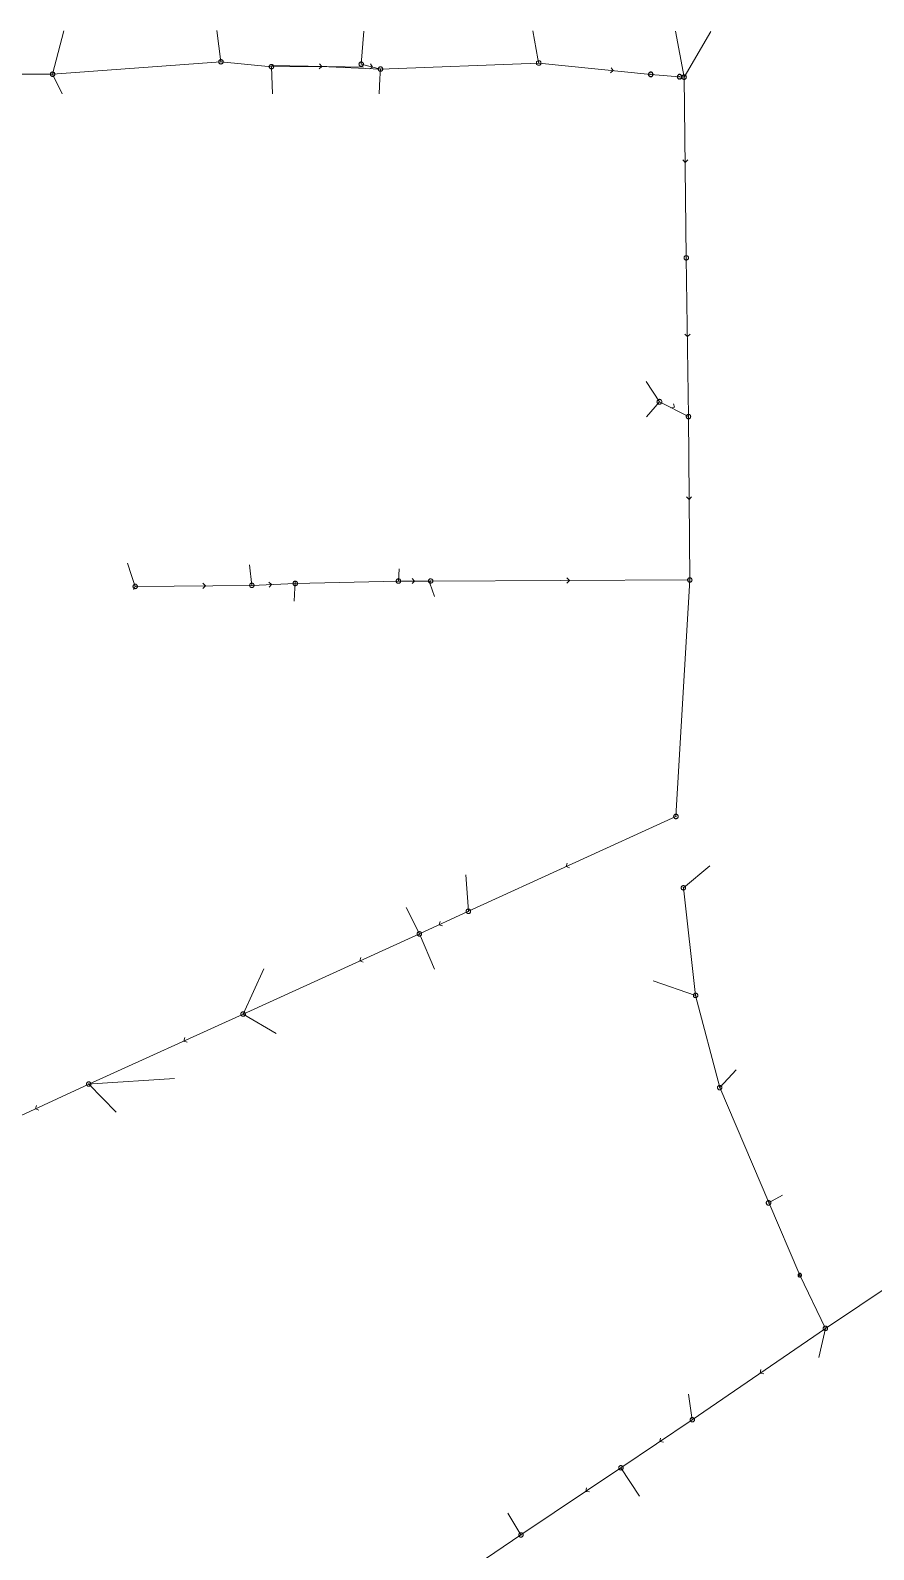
# Model space of a CAD drawing. Header units: metres. Extents: x 25504150 to 25508618, y 6694193 to 6702753.
# Drawn here: x 25504819.1 to 25504994, y 6698758.8 to 6699073.6 of the extents above; entities that cross this region are included whole.
import ezdxf

# ---------------------------------------------------------------- set-up
doc = ezdxf.new("R2010")
doc.units = ezdxf.units.M
for name, pattern in [('Sewer_node', [0]), ('Viemariputket', [0]), ('Viemarivarusteet', [0])]:
    doc.linetypes.add(name, pattern=pattern)
for name, color, linetype, lineweight in [('Sewer_node', 7, 'Sewer_node', 0), ('Viemariputket', 7, 'Viemariputket', 0), ('Viemarivarusteet', 7, 'Viemarivarusteet', 0)]:
    doc.layers.add(name, color=color, linetype=linetype, lineweight=lineweight)

msp = doc.modelspace()

# ---------------------------------------------------------------- linework, layer by layer
at = {"layer": 'Sewer_node', "color": 46, "linetype": 'Continuous', "true_color": 0x7f5f00, "flags": 128}
for points, elevation in [([(25504859.11, 6699067.12), (25504859.1, 6699067.19), (25504859.09, 6699067.26), (25504859.06, 6699067.33), (25504859.02, 6699067.39), (25504858.98, 6699067.45), (25504858.92, 6699067.49), (25504858.86, 6699067.53), (25504858.79, 6699067.56), (25504858.72, 6699067.57), (25504858.65, 6699067.58), (25504858.58, 6699067.57), (25504858.51, 6699067.56), (25504858.44, 6699067.53), (25504858.38, 6699067.49), (25504858.32, 6699067.45), (25504858.28, 6699067.39), (25504858.24, 6699067.33), (25504858.21, 6699067.26), (25504858.2, 6699067.19), (25504858.19, 6699067.12), (25504858.2, 6699067.05), (25504858.21, 6699066.98), (25504858.24, 6699066.91), (25504858.28, 6699066.85), (25504858.32, 6699066.79), (25504858.38, 6699066.75), (25504858.44, 6699066.71), (25504858.51, 6699066.68), (25504858.58, 6699066.67), (25504858.65, 6699066.66), (25504858.72, 6699066.67), (25504858.79, 6699066.68), (25504858.86, 6699066.71), (25504858.92, 6699066.75), (25504858.98, 6699066.79), (25504859.02, 6699066.85), (25504859.06, 6699066.91), (25504859.09, 6699066.98), (25504859.1, 6699067.05)], 49.12), ([(25504925.01, 6699066.87), (25504925, 6699066.94), (25504924.99, 6699067.02), (25504924.96, 6699067.08), (25504924.92, 6699067.15), (25504924.87, 6699067.2), (25504924.82, 6699067.25), (25504924.75, 6699067.29), (25504924.69, 6699067.32), (25504924.61, 6699067.33), (25504924.54, 6699067.34), (25504924.47, 6699067.33), (25504924.39, 6699067.32), (25504924.33, 6699067.29), (25504924.26, 6699067.25), (25504924.21, 6699067.2), (25504924.16, 6699067.15), (25504924.12, 6699067.08), (25504924.09, 6699067.02), (25504924.08, 6699066.94), (25504924.07, 6699066.87), (25504924.08, 6699066.8), (25504924.09, 6699066.72), (25504924.12, 6699066.66), (25504924.16, 6699066.59), (25504924.21, 6699066.54), (25504924.26, 6699066.49), (25504924.33, 6699066.45), (25504924.39, 6699066.42), (25504924.47, 6699066.41), (25504924.54, 6699066.4), (25504924.61, 6699066.41), (25504924.69, 6699066.42), (25504924.75, 6699066.45), (25504924.82, 6699066.49), (25504924.87, 6699066.54), (25504924.92, 6699066.59), (25504924.96, 6699066.66), (25504924.99, 6699066.72), (25504925, 6699066.8)], 47.76), ([(25504869.59, 6699066.11), (25504869.58, 6699066.18), (25504869.57, 6699066.25), (25504869.54, 6699066.32), (25504869.5, 6699066.38), (25504869.46, 6699066.44), (25504869.4, 6699066.48), (25504869.34, 6699066.52), (25504869.27, 6699066.55), (25504869.2, 6699066.56), (25504869.13, 6699066.57), (25504869.06, 6699066.56), (25504868.99, 6699066.55), (25504868.92, 6699066.52), (25504868.86, 6699066.48), (25504868.8, 6699066.44), (25504868.76, 6699066.38), (25504868.72, 6699066.32), (25504868.69, 6699066.25), (25504868.68, 6699066.18), (25504868.67, 6699066.11), (25504868.68, 6699066.04), (25504868.69, 6699065.97), (25504868.72, 6699065.9), (25504868.76, 6699065.84), (25504868.8, 6699065.78), (25504868.86, 6699065.74), (25504868.92, 6699065.7), (25504868.99, 6699065.67), (25504869.06, 6699065.66), (25504869.13, 6699065.65), (25504869.2, 6699065.66), (25504869.27, 6699065.67), (25504869.34, 6699065.7), (25504869.4, 6699065.74), (25504869.46, 6699065.78), (25504869.5, 6699065.84), (25504869.54, 6699065.9), (25504869.57, 6699065.97), (25504869.58, 6699066.04)], 49.21), ([(25504888.2, 6699066.63), (25504888.19, 6699066.7), (25504888.18, 6699066.77), (25504888.15, 6699066.84), (25504888.11, 6699066.9), (25504888.07, 6699066.96), (25504888.01, 6699067), (25504887.95, 6699067.04), (25504887.88, 6699067.07), (25504887.81, 6699067.08), (25504887.74, 6699067.09), (25504887.67, 6699067.08), (25504887.6, 6699067.07), (25504887.53, 6699067.04), (25504887.47, 6699067), (25504887.41, 6699066.96), (25504887.37, 6699066.9), (25504887.33, 6699066.84), (25504887.3, 6699066.77), (25504887.29, 6699066.7), (25504887.28, 6699066.63), (25504887.29, 6699066.56), (25504887.3, 6699066.49), (25504887.33, 6699066.42), (25504887.37, 6699066.36), (25504887.41, 6699066.3), (25504887.47, 6699066.26), (25504887.53, 6699066.22), (25504887.6, 6699066.19), (25504887.67, 6699066.18), (25504887.74, 6699066.17), (25504887.81, 6699066.18), (25504887.88, 6699066.19), (25504887.95, 6699066.22), (25504888.01, 6699066.26), (25504888.07, 6699066.3), (25504888.11, 6699066.36), (25504888.15, 6699066.42), (25504888.18, 6699066.49), (25504888.19, 6699066.56)], 48.97), ([(25504892.2, 6699065.62), (25504892.19, 6699065.69), (25504892.18, 6699065.76), (25504892.15, 6699065.83), (25504892.11, 6699065.89), (25504892.07, 6699065.95), (25504892.01, 6699065.99), (25504891.95, 6699066.03), (25504891.88, 6699066.06), (25504891.81, 6699066.07), (25504891.74, 6699066.08), (25504891.67, 6699066.07), (25504891.6, 6699066.06), (25504891.53, 6699066.03), (25504891.47, 6699065.99), (25504891.41, 6699065.95), (25504891.37, 6699065.89), (25504891.33, 6699065.83), (25504891.3, 6699065.76), (25504891.29, 6699065.69), (25504891.28, 6699065.62), (25504891.29, 6699065.55), (25504891.3, 6699065.48), (25504891.33, 6699065.41), (25504891.37, 6699065.35), (25504891.41, 6699065.29), (25504891.47, 6699065.25), (25504891.53, 6699065.21), (25504891.6, 6699065.18), (25504891.67, 6699065.17), (25504891.74, 6699065.16), (25504891.81, 6699065.17), (25504891.88, 6699065.18), (25504891.95, 6699065.21), (25504892.01, 6699065.25), (25504892.07, 6699065.29), (25504892.11, 6699065.35), (25504892.15, 6699065.41), (25504892.18, 6699065.48), (25504892.19, 6699065.55)], 48.86), ([(25504955.16, 6699063.94), (25504955.15, 6699064.01), (25504955.14, 6699064.09), (25504955.11, 6699064.15), (25504955.07, 6699064.22), (25504955.02, 6699064.27), (25504954.97, 6699064.32), (25504954.9, 6699064.36), (25504954.84, 6699064.39), (25504954.76, 6699064.4), (25504954.69, 6699064.41), (25504954.62, 6699064.4), (25504954.54, 6699064.39), (25504954.48, 6699064.36), (25504954.41, 6699064.32), (25504954.36, 6699064.27), (25504954.31, 6699064.22), (25504954.27, 6699064.15), (25504954.24, 6699064.09), (25504954.23, 6699064.01), (25504954.22, 6699063.94), (25504954.23, 6699063.87), (25504954.24, 6699063.79), (25504954.27, 6699063.73), (25504954.31, 6699063.66), (25504954.36, 6699063.61), (25504954.41, 6699063.56), (25504954.48, 6699063.52), (25504954.54, 6699063.49), (25504954.62, 6699063.48), (25504954.69, 6699063.47), (25504954.76, 6699063.48), (25504954.84, 6699063.49), (25504954.9, 6699063.52), (25504954.97, 6699063.56), (25504955.02, 6699063.61), (25504955.07, 6699063.66), (25504955.11, 6699063.73), (25504955.14, 6699063.79), (25504955.15, 6699063.87)], 46.96), ([(25504955.61, 6699026.49), (25504955.6, 6699026.56), (25504955.59, 6699026.63), (25504955.56, 6699026.7), (25504955.52, 6699026.76), (25504955.48, 6699026.82), (25504955.42, 6699026.86), (25504955.36, 6699026.9), (25504955.29, 6699026.93), (25504955.22, 6699026.94), (25504955.15, 6699026.95), (25504955.08, 6699026.94), (25504955.01, 6699026.93), (25504954.94, 6699026.9), (25504954.88, 6699026.86), (25504954.82, 6699026.82), (25504954.78, 6699026.76), (25504954.74, 6699026.7), (25504954.71, 6699026.63), (25504954.7, 6699026.56), (25504954.69, 6699026.49), (25504954.7, 6699026.42), (25504954.71, 6699026.35), (25504954.74, 6699026.28), (25504954.78, 6699026.22), (25504954.82, 6699026.16), (25504954.88, 6699026.12), (25504954.94, 6699026.08), (25504955.01, 6699026.05), (25504955.08, 6699026.04), (25504955.15, 6699026.03), (25504955.22, 6699026.04), (25504955.29, 6699026.05), (25504955.36, 6699026.08), (25504955.42, 6699026.12), (25504955.48, 6699026.16), (25504955.52, 6699026.22), (25504955.56, 6699026.28), (25504955.59, 6699026.35), (25504955.6, 6699026.42)], 45.45), ([(25504950.07, 6698996.67), (25504950.06, 6698996.75), (25504950.05, 6698996.82), (25504950.02, 6698996.9), (25504949.97, 6698996.96), (25504949.92, 6698997.02), (25504949.86, 6698997.07), (25504949.8, 6698997.12), (25504949.72, 6698997.15), (25504949.65, 6698997.16), (25504949.57, 6698997.17), (25504949.49, 6698997.16), (25504949.42, 6698997.15), (25504949.34, 6698997.12), (25504949.28, 6698997.07), (25504949.22, 6698997.02), (25504949.17, 6698996.96), (25504949.12, 6698996.9), (25504949.09, 6698996.82), (25504949.08, 6698996.75), (25504949.07, 6698996.67), (25504949.08, 6698996.59), (25504949.09, 6698996.52), (25504949.12, 6698996.44), (25504949.17, 6698996.38), (25504949.22, 6698996.32), (25504949.28, 6698996.27), (25504949.34, 6698996.22), (25504949.42, 6698996.19), (25504949.49, 6698996.18), (25504949.57, 6698996.17), (25504949.65, 6698996.18), (25504949.72, 6698996.19), (25504949.8, 6698996.22), (25504949.86, 6698996.27), (25504949.92, 6698996.32), (25504949.97, 6698996.38), (25504950.02, 6698996.44), (25504950.05, 6698996.52), (25504950.06, 6698996.59)], 44.82), ([(25504956.06, 6698993.59), (25504956.05, 6698993.66), (25504956.04, 6698993.73), (25504956.01, 6698993.8), (25504955.97, 6698993.86), (25504955.93, 6698993.92), (25504955.87, 6698993.96), (25504955.81, 6698994), (25504955.74, 6698994.03), (25504955.67, 6698994.04), (25504955.6, 6698994.05), (25504955.53, 6698994.04), (25504955.46, 6698994.03), (25504955.39, 6698994), (25504955.33, 6698993.96), (25504955.27, 6698993.92), (25504955.23, 6698993.86), (25504955.19, 6698993.8), (25504955.16, 6698993.73), (25504955.15, 6698993.66), (25504955.14, 6698993.59), (25504955.15, 6698993.52), (25504955.16, 6698993.45), (25504955.19, 6698993.38), (25504955.23, 6698993.32), (25504955.27, 6698993.26), (25504955.33, 6698993.22), (25504955.39, 6698993.18), (25504955.46, 6698993.15), (25504955.53, 6698993.14), (25504955.6, 6698993.13), (25504955.67, 6698993.14), (25504955.74, 6698993.15), (25504955.81, 6698993.18), (25504955.87, 6698993.22), (25504955.93, 6698993.26), (25504955.97, 6698993.32), (25504956.01, 6698993.38), (25504956.04, 6698993.45), (25504956.05, 6698993.52)], 44.75), ([(25504956.34, 6698959.73), (25504956.33, 6698959.8), (25504956.32, 6698959.87), (25504956.29, 6698959.94), (25504956.25, 6698960), (25504956.21, 6698960.06), (25504956.15, 6698960.1), (25504956.09, 6698960.14), (25504956.02, 6698960.17), (25504955.95, 6698960.18), (25504955.88, 6698960.19), (25504955.81, 6698960.18), (25504955.74, 6698960.17), (25504955.67, 6698960.14), (25504955.61, 6698960.1), (25504955.55, 6698960.06), (25504955.51, 6698960), (25504955.47, 6698959.94), (25504955.44, 6698959.87), (25504955.43, 6698959.8), (25504955.42, 6698959.73), (25504955.43, 6698959.66), (25504955.44, 6698959.59), (25504955.47, 6698959.52), (25504955.51, 6698959.46), (25504955.55, 6698959.4), (25504955.61, 6698959.36), (25504955.67, 6698959.32), (25504955.74, 6698959.29), (25504955.81, 6698959.28), (25504955.88, 6698959.27), (25504955.95, 6698959.28), (25504956.02, 6698959.29), (25504956.09, 6698959.32), (25504956.15, 6698959.36), (25504956.21, 6698959.4), (25504956.25, 6698959.46), (25504956.29, 6698959.52), (25504956.32, 6698959.59), (25504956.33, 6698959.66)], 54.43), ([(25504953.47, 6698910.72), (25504953.46, 6698910.79), (25504953.45, 6698910.87), (25504953.42, 6698910.93), (25504953.38, 6698911), (25504953.33, 6698911.05), (25504953.28, 6698911.1), (25504953.21, 6698911.14), (25504953.15, 6698911.17), (25504953.07, 6698911.18), (25504953, 6698911.19), (25504952.93, 6698911.18), (25504952.85, 6698911.17), (25504952.79, 6698911.14), (25504952.72, 6698911.1), (25504952.67, 6698911.05), (25504952.62, 6698911), (25504952.58, 6698910.93), (25504952.55, 6698910.87), (25504952.54, 6698910.79), (25504952.53, 6698910.72), (25504952.54, 6698910.65), (25504952.55, 6698910.57), (25504952.58, 6698910.51), (25504952.62, 6698910.44), (25504952.67, 6698910.39), (25504952.72, 6698910.34), (25504952.79, 6698910.3), (25504952.85, 6698910.27), (25504952.93, 6698910.26), (25504953, 6698910.25), (25504953.07, 6698910.26), (25504953.15, 6698910.27), (25504953.21, 6698910.3), (25504953.28, 6698910.34), (25504953.33, 6698910.39), (25504953.38, 6698910.44), (25504953.42, 6698910.51), (25504953.45, 6698910.57), (25504953.46, 6698910.65)], 44.62), ([(25504955, 6698895.94), (25504954.99, 6698896.01), (25504954.98, 6698896.08), (25504954.95, 6698896.15), (25504954.91, 6698896.21), (25504954.87, 6698896.27), (25504954.81, 6698896.31), (25504954.75, 6698896.35), (25504954.68, 6698896.38), (25504954.61, 6698896.39), (25504954.54, 6698896.4), (25504954.47, 6698896.39), (25504954.4, 6698896.38), (25504954.33, 6698896.35), (25504954.27, 6698896.31), (25504954.21, 6698896.27), (25504954.17, 6698896.21), (25504954.13, 6698896.15), (25504954.1, 6698896.08), (25504954.09, 6698896.01), (25504954.08, 6698895.94), (25504954.09, 6698895.87), (25504954.1, 6698895.8), (25504954.13, 6698895.73), (25504954.17, 6698895.67), (25504954.21, 6698895.61), (25504954.27, 6698895.57), (25504954.33, 6698895.53), (25504954.4, 6698895.5), (25504954.47, 6698895.49), (25504954.54, 6698895.48), (25504954.61, 6698895.49), (25504954.68, 6698895.5), (25504954.75, 6698895.53), (25504954.81, 6698895.57), (25504954.87, 6698895.61), (25504954.91, 6698895.67), (25504954.95, 6698895.73), (25504954.98, 6698895.8), (25504954.99, 6698895.87)], 44.33), ([(25504910.43, 6698891.08), (25504910.42, 6698891.15), (25504910.41, 6698891.22), (25504910.38, 6698891.29), (25504910.34, 6698891.35), (25504910.3, 6698891.41), (25504910.24, 6698891.45), (25504910.18, 6698891.49), (25504910.11, 6698891.52), (25504910.04, 6698891.53), (25504909.97, 6698891.54), (25504909.9, 6698891.53), (25504909.83, 6698891.52), (25504909.76, 6698891.49), (25504909.7, 6698891.45), (25504909.64, 6698891.41), (25504909.6, 6698891.35), (25504909.56, 6698891.29), (25504909.53, 6698891.22), (25504909.52, 6698891.15), (25504909.51, 6698891.08), (25504909.52, 6698891.01), (25504909.53, 6698890.94), (25504909.56, 6698890.87), (25504909.6, 6698890.81), (25504909.64, 6698890.75), (25504909.7, 6698890.71), (25504909.76, 6698890.67), (25504909.83, 6698890.64), (25504909.9, 6698890.63), (25504909.97, 6698890.62), (25504910.04, 6698890.63), (25504910.11, 6698890.64), (25504910.18, 6698890.67), (25504910.24, 6698890.71), (25504910.3, 6698890.75), (25504910.34, 6698890.81), (25504910.38, 6698890.87), (25504910.41, 6698890.94), (25504910.42, 6698891.01)], 44.56), ([(25504900.26, 6698886.39), (25504900.25, 6698886.46), (25504900.24, 6698886.53), (25504900.21, 6698886.6), (25504900.17, 6698886.66), (25504900.13, 6698886.72), (25504900.07, 6698886.76), (25504900.01, 6698886.8), (25504899.94, 6698886.83), (25504899.87, 6698886.84), (25504899.8, 6698886.85), (25504899.73, 6698886.84), (25504899.66, 6698886.83), (25504899.59, 6698886.8), (25504899.53, 6698886.76), (25504899.47, 6698886.72), (25504899.43, 6698886.66), (25504899.39, 6698886.6), (25504899.36, 6698886.53), (25504899.35, 6698886.46), (25504899.34, 6698886.39), (25504899.35, 6698886.32), (25504899.36, 6698886.25), (25504899.39, 6698886.18), (25504899.43, 6698886.12), (25504899.47, 6698886.06), (25504899.53, 6698886.02), (25504899.59, 6698885.98), (25504899.66, 6698885.95), (25504899.73, 6698885.94), (25504899.8, 6698885.93), (25504899.87, 6698885.94), (25504899.94, 6698885.95), (25504900.01, 6698885.98), (25504900.07, 6698886.02), (25504900.13, 6698886.06), (25504900.17, 6698886.12), (25504900.21, 6698886.18), (25504900.24, 6698886.25), (25504900.25, 6698886.32)], 44.6), ([(25504957.54, 6698873.64), (25504957.53, 6698873.71), (25504957.52, 6698873.78), (25504957.49, 6698873.85), (25504957.45, 6698873.91), (25504957.41, 6698873.97), (25504957.35, 6698874.01), (25504957.29, 6698874.05), (25504957.22, 6698874.08), (25504957.15, 6698874.09), (25504957.08, 6698874.1), (25504957.01, 6698874.09), (25504956.94, 6698874.08), (25504956.87, 6698874.05), (25504956.81, 6698874.01), (25504956.75, 6698873.97), (25504956.71, 6698873.91), (25504956.67, 6698873.85), (25504956.64, 6698873.78), (25504956.63, 6698873.71), (25504956.62, 6698873.64), (25504956.63, 6698873.57), (25504956.64, 6698873.5), (25504956.67, 6698873.43), (25504956.71, 6698873.37), (25504956.75, 6698873.31), (25504956.81, 6698873.27), (25504956.87, 6698873.23), (25504956.94, 6698873.2), (25504957.01, 6698873.19), (25504957.08, 6698873.18), (25504957.15, 6698873.19), (25504957.22, 6698873.2), (25504957.29, 6698873.23), (25504957.35, 6698873.27), (25504957.41, 6698873.31), (25504957.45, 6698873.37), (25504957.49, 6698873.43), (25504957.52, 6698873.5), (25504957.53, 6698873.57)], 43.66), ([(25504863.73, 6698869.78), (25504863.72, 6698869.85), (25504863.71, 6698869.93), (25504863.68, 6698869.99), (25504863.64, 6698870.06), (25504863.59, 6698870.11), (25504863.54, 6698870.16), (25504863.47, 6698870.2), (25504863.41, 6698870.23), (25504863.33, 6698870.24), (25504863.26, 6698870.25), (25504863.19, 6698870.24), (25504863.11, 6698870.23), (25504863.05, 6698870.2), (25504862.98, 6698870.16), (25504862.93, 6698870.11), (25504862.88, 6698870.06), (25504862.84, 6698869.99), (25504862.81, 6698869.93), (25504862.8, 6698869.85), (25504862.79, 6698869.78), (25504862.8, 6698869.71), (25504862.81, 6698869.63), (25504862.84, 6698869.57), (25504862.88, 6698869.5), (25504862.93, 6698869.45), (25504862.98, 6698869.4), (25504863.05, 6698869.36), (25504863.11, 6698869.33), (25504863.19, 6698869.32), (25504863.26, 6698869.31), (25504863.33, 6698869.32), (25504863.41, 6698869.33), (25504863.47, 6698869.36), (25504863.54, 6698869.4), (25504863.59, 6698869.45), (25504863.64, 6698869.5), (25504863.68, 6698869.57), (25504863.71, 6698869.63), (25504863.72, 6698869.71)], 44.18), ([(25504831.69, 6698855.27), (25504831.68, 6698855.34), (25504831.67, 6698855.41), (25504831.64, 6698855.48), (25504831.6, 6698855.54), (25504831.56, 6698855.6), (25504831.5, 6698855.64), (25504831.44, 6698855.68), (25504831.37, 6698855.71), (25504831.3, 6698855.72), (25504831.23, 6698855.73), (25504831.16, 6698855.72), (25504831.09, 6698855.71), (25504831.02, 6698855.68), (25504830.96, 6698855.64), (25504830.9, 6698855.6), (25504830.86, 6698855.54), (25504830.82, 6698855.48), (25504830.79, 6698855.41), (25504830.78, 6698855.34), (25504830.77, 6698855.27), (25504830.78, 6698855.2), (25504830.79, 6698855.13), (25504830.82, 6698855.06), (25504830.86, 6698855), (25504830.9, 6698854.94), (25504830.96, 6698854.9), (25504831.02, 6698854.86), (25504831.09, 6698854.83), (25504831.16, 6698854.82), (25504831.23, 6698854.81), (25504831.3, 6698854.82), (25504831.37, 6698854.83), (25504831.44, 6698854.86), (25504831.5, 6698854.9), (25504831.56, 6698854.94), (25504831.6, 6698855), (25504831.64, 6698855.06), (25504831.67, 6698855.13), (25504831.68, 6698855.2)], 40.99), ([(25504962.53, 6698854.53), (25504962.52, 6698854.6), (25504962.51, 6698854.67), (25504962.48, 6698854.74), (25504962.44, 6698854.8), (25504962.4, 6698854.86), (25504962.34, 6698854.9), (25504962.28, 6698854.94), (25504962.21, 6698854.97), (25504962.14, 6698854.98), (25504962.07, 6698854.99), (25504962, 6698854.98), (25504961.93, 6698854.97), (25504961.86, 6698854.94), (25504961.8, 6698854.9), (25504961.74, 6698854.86), (25504961.7, 6698854.8), (25504961.66, 6698854.74), (25504961.63, 6698854.67), (25504961.62, 6698854.6), (25504961.61, 6698854.53), (25504961.62, 6698854.46), (25504961.63, 6698854.39), (25504961.66, 6698854.32), (25504961.7, 6698854.26), (25504961.74, 6698854.2), (25504961.8, 6698854.16), (25504961.86, 6698854.12), (25504961.93, 6698854.09), (25504962, 6698854.08), (25504962.07, 6698854.07), (25504962.14, 6698854.08), (25504962.21, 6698854.09), (25504962.28, 6698854.12), (25504962.34, 6698854.16), (25504962.4, 6698854.2), (25504962.44, 6698854.26), (25504962.48, 6698854.32), (25504962.51, 6698854.39), (25504962.52, 6698854.46)], 43.02), ([(25504984.46, 6698804.64), (25504984.45, 6698804.71), (25504984.44, 6698804.78), (25504984.41, 6698804.85), (25504984.37, 6698804.91), (25504984.33, 6698804.97), (25504984.27, 6698805.01), (25504984.21, 6698805.05), (25504984.14, 6698805.08), (25504984.07, 6698805.09), (25504984, 6698805.1), (25504983.93, 6698805.09), (25504983.86, 6698805.08), (25504983.79, 6698805.05), (25504983.73, 6698805.01), (25504983.67, 6698804.97), (25504983.63, 6698804.91), (25504983.59, 6698804.85), (25504983.56, 6698804.78), (25504983.55, 6698804.71), (25504983.54, 6698804.64), (25504983.55, 6698804.57), (25504983.56, 6698804.5), (25504983.59, 6698804.43), (25504983.63, 6698804.37), (25504983.67, 6698804.31), (25504983.73, 6698804.27), (25504983.79, 6698804.23), (25504983.86, 6698804.2), (25504983.93, 6698804.19), (25504984, 6698804.18), (25504984.07, 6698804.19), (25504984.14, 6698804.2), (25504984.21, 6698804.23), (25504984.27, 6698804.27), (25504984.33, 6698804.31), (25504984.37, 6698804.37), (25504984.41, 6698804.43), (25504984.44, 6698804.5), (25504984.45, 6698804.57)], 43.2), ([(25504956.86, 6698785.71), (25504956.85, 6698785.78), (25504956.84, 6698785.85), (25504956.81, 6698785.92), (25504956.77, 6698785.98), (25504956.73, 6698786.04), (25504956.67, 6698786.08), (25504956.61, 6698786.12), (25504956.54, 6698786.15), (25504956.47, 6698786.16), (25504956.4, 6698786.17), (25504956.33, 6698786.16), (25504956.26, 6698786.15), (25504956.19, 6698786.12), (25504956.13, 6698786.08), (25504956.07, 6698786.04), (25504956.03, 6698785.98), (25504955.99, 6698785.92), (25504955.96, 6698785.85), (25504955.95, 6698785.78), (25504955.94, 6698785.71), (25504955.95, 6698785.64), (25504955.96, 6698785.57), (25504955.99, 6698785.5), (25504956.03, 6698785.44), (25504956.07, 6698785.38), (25504956.13, 6698785.34), (25504956.19, 6698785.3), (25504956.26, 6698785.27), (25504956.33, 6698785.26), (25504956.4, 6698785.25), (25504956.47, 6698785.26), (25504956.54, 6698785.27), (25504956.61, 6698785.3), (25504956.67, 6698785.34), (25504956.73, 6698785.38), (25504956.77, 6698785.44), (25504956.81, 6698785.5), (25504956.84, 6698785.57), (25504956.85, 6698785.64)], 42.9), ([(25504942.05, 6698775.74), (25504942.04, 6698775.81), (25504942.03, 6698775.88), (25504942, 6698775.95), (25504941.96, 6698776.01), (25504941.92, 6698776.07), (25504941.86, 6698776.11), (25504941.8, 6698776.15), (25504941.73, 6698776.18), (25504941.66, 6698776.19), (25504941.59, 6698776.2), (25504941.52, 6698776.19), (25504941.45, 6698776.18), (25504941.38, 6698776.15), (25504941.32, 6698776.11), (25504941.26, 6698776.07), (25504941.22, 6698776.01), (25504941.18, 6698775.95), (25504941.15, 6698775.88), (25504941.14, 6698775.81), (25504941.13, 6698775.74), (25504941.14, 6698775.67), (25504941.15, 6698775.6), (25504941.18, 6698775.53), (25504941.22, 6698775.47), (25504941.26, 6698775.41), (25504941.32, 6698775.37), (25504941.38, 6698775.33), (25504941.45, 6698775.3), (25504941.52, 6698775.29), (25504941.59, 6698775.28), (25504941.66, 6698775.29), (25504941.73, 6698775.3), (25504941.8, 6698775.33), (25504941.86, 6698775.37), (25504941.92, 6698775.41), (25504941.96, 6698775.47), (25504942, 6698775.53), (25504942.03, 6698775.6), (25504942.04, 6698775.67)], 42.65), ([(25504921.32, 6698761.82), (25504921.31, 6698761.89), (25504921.3, 6698761.96), (25504921.27, 6698762.03), (25504921.23, 6698762.09), (25504921.19, 6698762.15), (25504921.13, 6698762.19), (25504921.07, 6698762.23), (25504921, 6698762.26), (25504920.93, 6698762.27), (25504920.86, 6698762.28), (25504920.79, 6698762.27), (25504920.72, 6698762.26), (25504920.65, 6698762.23), (25504920.59, 6698762.19), (25504920.53, 6698762.15), (25504920.49, 6698762.09), (25504920.45, 6698762.03), (25504920.42, 6698761.96), (25504920.41, 6698761.89), (25504920.4, 6698761.82), (25504920.41, 6698761.75), (25504920.42, 6698761.68), (25504920.45, 6698761.61), (25504920.49, 6698761.55), (25504920.53, 6698761.49), (25504920.59, 6698761.45), (25504920.65, 6698761.41), (25504920.72, 6698761.38), (25504920.79, 6698761.37), (25504920.86, 6698761.36), (25504920.93, 6698761.37), (25504921, 6698761.38), (25504921.07, 6698761.41), (25504921.13, 6698761.45), (25504921.19, 6698761.49), (25504921.23, 6698761.55), (25504921.27, 6698761.61), (25504921.3, 6698761.68), (25504921.31, 6698761.75)], 42.25)]:
    msp.add_lwpolyline(points, close=True, dxfattribs=dict(at, elevation=elevation))
for points in [[(25504824.2, 6699064.55), (25504824.19, 6699064.62), (25504824.18, 6699064.69), (25504824.15, 6699064.76), (25504824.11, 6699064.82), (25504824.07, 6699064.88), (25504824.01, 6699064.92), (25504823.95, 6699064.96), (25504823.88, 6699064.99), (25504823.81, 6699065), (25504823.74, 6699065.01), (25504823.67, 6699065), (25504823.6, 6699064.99), (25504823.53, 6699064.96), (25504823.47, 6699064.92), (25504823.41, 6699064.88), (25504823.37, 6699064.82), (25504823.33, 6699064.76), (25504823.3, 6699064.69), (25504823.29, 6699064.62), (25504823.28, 6699064.55), (25504823.29, 6699064.48), (25504823.3, 6699064.41), (25504823.33, 6699064.34), (25504823.37, 6699064.28), (25504823.41, 6699064.22), (25504823.47, 6699064.18), (25504823.53, 6699064.14), (25504823.6, 6699064.11), (25504823.67, 6699064.1), (25504823.74, 6699064.09), (25504823.81, 6699064.1), (25504823.88, 6699064.11), (25504823.95, 6699064.14), (25504824.01, 6699064.18), (25504824.07, 6699064.22), (25504824.11, 6699064.28), (25504824.15, 6699064.34), (25504824.18, 6699064.41), (25504824.19, 6699064.48)], [(25504841.33, 6698958.39), (25504841.32, 6698958.46), (25504841.31, 6698958.53), (25504841.28, 6698958.6), (25504841.24, 6698958.66), (25504841.2, 6698958.72), (25504841.14, 6698958.76), (25504841.08, 6698958.8), (25504841.01, 6698958.83), (25504840.94, 6698958.84), (25504840.87, 6698958.85), (25504840.8, 6698958.84), (25504840.73, 6698958.83), (25504840.66, 6698958.8), (25504840.6, 6698958.76), (25504840.54, 6698958.72), (25504840.5, 6698958.66), (25504840.46, 6698958.6), (25504840.43, 6698958.53), (25504840.42, 6698958.46), (25504840.41, 6698958.39), (25504840.42, 6698958.32), (25504840.43, 6698958.25), (25504840.46, 6698958.18), (25504840.5, 6698958.12), (25504840.54, 6698958.06), (25504840.6, 6698958.02), (25504840.66, 6698957.98), (25504840.73, 6698957.95), (25504840.8, 6698957.94), (25504840.87, 6698957.93), (25504840.94, 6698957.94), (25504841.01, 6698957.95), (25504841.08, 6698957.98), (25504841.14, 6698958.02), (25504841.2, 6698958.06), (25504841.24, 6698958.12), (25504841.28, 6698958.18), (25504841.31, 6698958.25), (25504841.32, 6698958.32)], [(25504865.52, 6698958.62), (25504865.51, 6698958.69), (25504865.5, 6698958.76), (25504865.47, 6698958.83), (25504865.43, 6698958.89), (25504865.39, 6698958.95), (25504865.33, 6698958.99), (25504865.27, 6698959.03), (25504865.2, 6698959.06), (25504865.13, 6698959.07), (25504865.06, 6698959.08), (25504864.99, 6698959.07), (25504864.92, 6698959.06), (25504864.85, 6698959.03), (25504864.79, 6698958.99), (25504864.73, 6698958.95), (25504864.69, 6698958.89), (25504864.65, 6698958.83), (25504864.62, 6698958.76), (25504864.61, 6698958.69), (25504864.6, 6698958.62), (25504864.61, 6698958.55), (25504864.62, 6698958.48), (25504864.65, 6698958.41), (25504864.69, 6698958.35), (25504864.73, 6698958.29), (25504864.79, 6698958.25), (25504864.85, 6698958.21), (25504864.92, 6698958.18), (25504864.99, 6698958.17), (25504865.06, 6698958.16), (25504865.13, 6698958.17), (25504865.2, 6698958.18), (25504865.27, 6698958.21), (25504865.33, 6698958.25), (25504865.39, 6698958.29), (25504865.43, 6698958.35), (25504865.47, 6698958.41), (25504865.5, 6698958.48), (25504865.51, 6698958.55)], [(25504874.52, 6698959.02), (25504874.51, 6698959.09), (25504874.5, 6698959.16), (25504874.47, 6698959.23), (25504874.43, 6698959.29), (25504874.39, 6698959.35), (25504874.33, 6698959.39), (25504874.27, 6698959.43), (25504874.2, 6698959.46), (25504874.13, 6698959.47), (25504874.06, 6698959.48), (25504873.99, 6698959.47), (25504873.92, 6698959.46), (25504873.85, 6698959.43), (25504873.79, 6698959.39), (25504873.73, 6698959.35), (25504873.69, 6698959.29), (25504873.65, 6698959.23), (25504873.62, 6698959.16), (25504873.61, 6698959.09), (25504873.6, 6698959.02), (25504873.61, 6698958.95), (25504873.62, 6698958.88), (25504873.65, 6698958.81), (25504873.69, 6698958.75), (25504873.73, 6698958.69), (25504873.79, 6698958.65), (25504873.85, 6698958.61), (25504873.92, 6698958.58), (25504873.99, 6698958.57), (25504874.06, 6698958.56), (25504874.13, 6698958.57), (25504874.2, 6698958.58), (25504874.27, 6698958.61), (25504874.33, 6698958.65), (25504874.39, 6698958.69), (25504874.43, 6698958.75), (25504874.47, 6698958.81), (25504874.5, 6698958.88), (25504874.51, 6698958.95)], [(25504895.92, 6698959.5), (25504895.91, 6698959.57), (25504895.9, 6698959.64), (25504895.87, 6698959.71), (25504895.83, 6698959.77), (25504895.79, 6698959.83), (25504895.73, 6698959.87), (25504895.67, 6698959.91), (25504895.6, 6698959.94), (25504895.53, 6698959.95), (25504895.46, 6698959.96), (25504895.39, 6698959.95), (25504895.32, 6698959.94), (25504895.25, 6698959.91), (25504895.19, 6698959.87), (25504895.13, 6698959.83), (25504895.09, 6698959.77), (25504895.05, 6698959.71), (25504895.02, 6698959.64), (25504895.01, 6698959.57), (25504895, 6698959.5), (25504895.01, 6698959.43), (25504895.02, 6698959.36), (25504895.05, 6698959.29), (25504895.09, 6698959.23), (25504895.13, 6698959.17), (25504895.19, 6698959.13), (25504895.25, 6698959.09), (25504895.32, 6698959.06), (25504895.39, 6698959.05), (25504895.46, 6698959.04), (25504895.53, 6698959.05), (25504895.6, 6698959.06), (25504895.67, 6698959.09), (25504895.73, 6698959.13), (25504895.79, 6698959.17), (25504895.83, 6698959.23), (25504895.87, 6698959.29), (25504895.9, 6698959.36), (25504895.91, 6698959.43)], [(25504902.6, 6698959.52), (25504902.59, 6698959.59), (25504902.58, 6698959.66), (25504902.55, 6698959.73), (25504902.51, 6698959.79), (25504902.47, 6698959.85), (25504902.41, 6698959.89), (25504902.35, 6698959.93), (25504902.28, 6698959.96), (25504902.21, 6698959.97), (25504902.14, 6698959.98), (25504902.07, 6698959.97), (25504902, 6698959.96), (25504901.93, 6698959.93), (25504901.87, 6698959.89), (25504901.81, 6698959.85), (25504901.77, 6698959.79), (25504901.73, 6698959.73), (25504901.7, 6698959.66), (25504901.69, 6698959.59), (25504901.68, 6698959.52), (25504901.69, 6698959.45), (25504901.7, 6698959.38), (25504901.73, 6698959.31), (25504901.77, 6698959.25), (25504901.81, 6698959.19), (25504901.87, 6698959.15), (25504901.93, 6698959.11), (25504902, 6698959.08), (25504902.07, 6698959.07), (25504902.14, 6698959.06), (25504902.21, 6698959.07), (25504902.28, 6698959.08), (25504902.35, 6698959.11), (25504902.41, 6698959.15), (25504902.47, 6698959.19), (25504902.51, 6698959.25), (25504902.55, 6698959.31), (25504902.58, 6698959.38), (25504902.59, 6698959.45)], [(25504972.67, 6698830.65), (25504972.66, 6698830.72), (25504972.65, 6698830.8), (25504972.62, 6698830.86), (25504972.58, 6698830.93), (25504972.53, 6698830.98), (25504972.48, 6698831.03), (25504972.41, 6698831.07), (25504972.35, 6698831.1), (25504972.27, 6698831.11), (25504972.2, 6698831.12), (25504972.13, 6698831.11), (25504972.05, 6698831.1), (25504971.99, 6698831.07), (25504971.92, 6698831.03), (25504971.87, 6698830.98), (25504971.82, 6698830.93), (25504971.78, 6698830.86), (25504971.75, 6698830.8), (25504971.74, 6698830.72), (25504971.73, 6698830.65), (25504971.74, 6698830.58), (25504971.75, 6698830.5), (25504971.78, 6698830.44), (25504971.82, 6698830.37), (25504971.87, 6698830.32), (25504971.92, 6698830.27), (25504971.99, 6698830.23), (25504972.05, 6698830.2), (25504972.13, 6698830.19), (25504972.2, 6698830.18), (25504972.27, 6698830.19), (25504972.35, 6698830.2), (25504972.41, 6698830.23), (25504972.48, 6698830.27), (25504972.53, 6698830.32), (25504972.58, 6698830.37), (25504972.62, 6698830.44), (25504972.65, 6698830.5), (25504972.66, 6698830.58)]]:
    msp.add_lwpolyline(points, close=True, dxfattribs=at)
for points in [[(25504879.04, 6699065.65), (25504879.58, 6699066.17), (25504879.08, 6699066.71)], [(25504889.45, 6699065.64), (25504890.08, 6699066.04), (25504889.69, 6699066.67)], [(25504939.45, 6699064.81), (25504940.02, 6699065.3), (25504939.54, 6699065.86)], [(25504954.4, 6699046.77), (25504954.95, 6699046.26), (25504955.46, 6699046.8)], [(25504954.87, 6699010.68), (25504955.42, 6699010.17), (25504955.93, 6699010.7)], [(25504951.95, 6698995.39), (25504952.69, 6698995.55), (25504952.53, 6698996.27)], [(25504955.19, 6698976.94), (25504955.74, 6698976.43), (25504956.25, 6698976.97)], [(25504854.93, 6698957.98), (25504855.44, 6698958.53), (25504854.9, 6698959.04)], [(25504868.66, 6698958.23), (25504869.15, 6698958.8), (25504868.6, 6698959.29)], [(25504898.3, 6698958.97), (25504898.81, 6698959.51), (25504898.28, 6698960.03)], [(25504930.41, 6698959.09), (25504930.93, 6698959.63), (25504930.39, 6698960.15)], [(25504930.47, 6698901.03), (25504930.22, 6698900.32), (25504930.92, 6698900.07)], [(25504904.12, 6698888.98), (25504903.88, 6698888.27), (25504904.58, 6698888.03)], [(25504887.69, 6698881.49), (25504887.45, 6698880.78), (25504888.14, 6698880.53)], [(25504851.17, 6698864.9), (25504850.93, 6698864.19), (25504851.62, 6698863.94)], [(25504820.43, 6698850.84), (25504820.18, 6698850.14), (25504820.87, 6698849.88)], [(25504970.6, 6698796.11), (25504970.48, 6698795.37), (25504971.21, 6698795.24)], [(25504949.78, 6698781.91), (25504949.66, 6698781.17), (25504950.39, 6698781.04)], [(25504934.45, 6698771.6), (25504934.32, 6698770.86), (25504935.05, 6698770.73)]]:
    msp.add_lwpolyline(points, dxfattribs=at)
at = {"layer": 'Viemariputket', "color": 1, "linetype": 'Continuous', "lineweight": 15}
for p, q in [((25504858.65, 6699067.12, 48.02), (25504857.82, 6699073.63, 48.11)), ((25504823.74, 6699064.55), (25504826.09, 6699073.51)), ((25504887.74, 6699066.63, 48.1), (25504888.25, 6699073.49, 48.11)), ((25504954.69, 6699063.94), (25504952.92, 6699073.44)), ((25504954.69, 6699063.94), (25504960.26, 6699073.41)), ((25504823.74, 6699064.55), (25504808.81, 6699064.55)), ((25504858.65, 6699067.12, 48), (25504823.74, 6699064.55, 48.11)), ((25504823.74, 6699064.55), (25504825.76, 6699060.5)), ((25504869.13, 6699066.11, 47.89), (25504858.65, 6699067.12, 47.99)), ((25504869.13, 6699066.11), (25504869.37, 6699060.51)), ((25504891.74, 6699065.62, 47.49), (25504887.74, 6699066.63, 48.01)), ((25504924.54, 6699066.87), (25504891.74, 6699065.62)), ((25504924.54, 6699066.87), (25504947.78, 6699064.51)), ((25504953.76, 6699064.02), (25504947.78, 6699064.51)), ((25504954.69, 6699063.94), (25504953.76, 6699064.02)), ((25504955.15, 6699026.49, 43.23), (25504954.69, 6699063.94, 0.32)), ((25504955.15, 6699026.49, 43.23), (25504955.6, 6698993.59, 43.13)), ((25504949.57, 6698996.67, 43.3), (25504946.86, 6699000.87, 0.32)), ((25504949.57, 6698996.67, 43.3), (25504946.91, 6698993.51, 0.32)), ((25504955.6, 6698993.59, 43.19), (25504949.57, 6698996.67, 43.27)), ((25504955.87, 6698959.73, 0.32), (25504955.6, 6698993.59, 43.13)), ((25504865.06, 6698958.62, 43.6), (25504864.57, 6698962.84, 43.8)), ((25504895.46, 6698959.5, 43.34), (25504895.6, 6698962.04, 43.49)), ((25504840.87, 6698958.39, 44.02), (25504840.54, 6698957.73, 44.06)), ((25504840.87, 6698958.39, 43.91), (25504865.06, 6698958.62, 43.55)), ((25504865.06, 6698958.62, 43.51), (25504874.06, 6698959.02, 43.5)), ((25504874.06, 6698959.02, 43.48), (25504895.46, 6698959.5, 43.24)), ((25504874.06, 6698959.02, 43.72), (25504874.14, 6698958.47, 43.72)), ((25504895.46, 6698959.5, 43.24), (25504902.14, 6698959.52, 43.22)), ((25504902.14, 6698959.52, 43.22), (25504955.88, 6698959.73, 42.98)), ((25504953, 6698910.72), (25504955.88, 6698959.73)), ((25504909.97, 6698891.08, 42.42), (25504953, 6698910.72, 42.69)), ((25504954.54, 6698895.94), (25504960.06, 6698900.47)), ((25504909.97, 6698891.08, 42.55), (25504909.44, 6698898.61, 42.62)), ((25504957.08, 6698873.64), (25504954.54, 6698895.94)), ((25504899.8, 6698886.39, 42.6), (25504897.09, 6698891.89, 42.68)), ((25504899.8, 6698886.39, 42.35), (25504909.97, 6698891.08, 42.41)), ((25504863.26, 6698869.78, 42.09), (25504899.8, 6698886.39, 42.33)), ((25504899.8, 6698886.39, 42.5), (25504902.93, 6698879.07, 42.68)), ((25504867.55, 6698879.12, 42.51), (25504863.26, 6698869.78, 42.17)), ((25504957.08, 6698873.64), (25504948.26, 6698876.67)), ((25504962.07, 6698854.53, 41.15), (25504957.08, 6698873.64, 41.2)), ((25504863.26, 6698869.78, 42.08), (25504831.23, 6698855.27, 41)), ((25504863.26, 6698869.78, 42.21), (25504870.1, 6698865.76, 42.39)), ((25504962.07, 6698854.53, 41.4), (25504965.48, 6698858.21)), ((25504805.95, 6698843.53, 39.73), (25504831.23, 6698855.27, 40.91)), ((25504831.23, 6698855.27, 41.28), (25504836.93, 6698849.47, 41.48)), ((25504972.26, 6698830.7, 15.93), (25504962.07, 6698854.53, 41.14)), ((25504972.2, 6698830.65), (25504975.13, 6698832.21)), ((25504972.25, 6698830.73), (25504972.54, 6698830.84)), ((25504978.69, 6698815.64), (25504972.26, 6698830.7, 15.93)), ((25504984, 6698804.64, 40.87), (25504978.69, 6698815.64, 40.94)), ((25504998.23, 6698814.16, 40.8), (25504984, 6698804.64, 40.72)), ((25504984, 6698804.64, 40.76), (25504956.4, 6698785.71, 40.49)), ((25504956.4, 6698785.71, 40.5), (25504955.59, 6698791, 40.59)), ((25504956.4, 6698785.71, 40.46), (25504941.59, 6698775.74, 40.32)), ((25504920.86, 6698761.82, 40.02), (25504941.59, 6698775.74, 40.28)), ((25504941.59, 6698775.74, 40.44), (25504945.44, 6698769.89, 40.58)), ((25504920.86, 6698761.82, 40.2), (25504918.17, 6698766.35, 40.29)), ((25504900.3, 6698747.94, 39.74), (25504920.86, 6698761.82, 40))]:
    msp.add_line(p, q, dxfattribs=at)
at = {"layer": 'Viemariputket', "color": 251, "linetype": 'Continuous', "lineweight": 5, "true_color": 0x595959}
msp.add_line((25504888.24, 6699066, 47.03), (25504869.12, 6699066.34, 47.45), dxfattribs=at)
at = {"layer": 'Viemariputket', "color": 251, "linetype": 'Continuous', "lineweight": 15, "true_color": 0x595959}
msp.add_line((25504874.06, 6698959.46), (25504873.86, 6698955.36), dxfattribs=at)
at = {"layer": 'Viemariputket', "color": 1, "linetype": 'Continuous', "lineweight": 15, "flags": 128}
for points in [[(25504924.54, 6699066.87), (25504924.33, 6699067.72), (25504923.33, 6699073.51)], [(25504891.74, 6699065.62), (25504879.48, 6699066.17), (25504869.13, 6699066.11)], [(25504891.74, 6699065.62), (25504891.59, 6699063.67), (25504891.43, 6699060.48)]]:
    msp.add_lwpolyline(points, dxfattribs=at)
at = {"layer": 'Viemariputket', "color": 1, "linetype": 'Continuous', "lineweight": 15}
for points in [[(25504840.87, 6698958.39, 44.01), (25504840.13, 6698960.65, 44.17), (25504839.26, 6698963.21, 44.17)], [(25504902.14, 6698959.52, 43.34), (25504901.99, 6698959.09, 43.34), (25504902.95, 6698956.33, 43.51)], [(25504831.23, 6698855.27, 41.19), (25504831.93, 6698855.3, 41.24), (25504849.05, 6698856.45, 41.98)], [(25504984, 6698804.64, 40.93), (25504983.16, 6698801.03, 41.32), (25504982.64, 6698798.63, 41.33)]]:
    msp.add_polyline3d(points, dxfattribs=at)
at = {"layer": 'Viemarivarusteet', "color": 2, "linetype": 'Continuous', "lineweight": 25, "flags": 128}
for points, elevation in [([(25504948.25, 6699064.51), (25504948.24, 6699064.58), (25504948.23, 6699064.66), (25504948.2, 6699064.72), (25504948.16, 6699064.79), (25504948.11, 6699064.84), (25504948.06, 6699064.89), (25504947.99, 6699064.93), (25504947.93, 6699064.96), (25504947.85, 6699064.97), (25504947.78, 6699064.98), (25504947.71, 6699064.97), (25504947.63, 6699064.96), (25504947.57, 6699064.93), (25504947.5, 6699064.89), (25504947.45, 6699064.84), (25504947.4, 6699064.79), (25504947.36, 6699064.72), (25504947.33, 6699064.66), (25504947.32, 6699064.58), (25504947.31, 6699064.51), (25504947.32, 6699064.44), (25504947.33, 6699064.36), (25504947.36, 6699064.3), (25504947.4, 6699064.23), (25504947.45, 6699064.18), (25504947.5, 6699064.13), (25504947.57, 6699064.09), (25504947.63, 6699064.06), (25504947.71, 6699064.05), (25504947.78, 6699064.04), (25504947.85, 6699064.05), (25504947.93, 6699064.06), (25504947.99, 6699064.09), (25504948.06, 6699064.13), (25504948.11, 6699064.18), (25504948.16, 6699064.23), (25504948.2, 6699064.3), (25504948.23, 6699064.36), (25504948.24, 6699064.44)], 45.32), ([(25504954.23, 6699064.02), (25504954.22, 6699064.09), (25504954.21, 6699064.17), (25504954.18, 6699064.23), (25504954.14, 6699064.3), (25504954.09, 6699064.35), (25504954.04, 6699064.4), (25504953.97, 6699064.44), (25504953.91, 6699064.47), (25504953.83, 6699064.48), (25504953.76, 6699064.49), (25504953.69, 6699064.48), (25504953.61, 6699064.47), (25504953.55, 6699064.44), (25504953.48, 6699064.4), (25504953.43, 6699064.35), (25504953.38, 6699064.3), (25504953.34, 6699064.23), (25504953.31, 6699064.17), (25504953.3, 6699064.09), (25504953.29, 6699064.02), (25504953.3, 6699063.95), (25504953.31, 6699063.87), (25504953.34, 6699063.81), (25504953.38, 6699063.74), (25504953.43, 6699063.69), (25504953.48, 6699063.64), (25504953.55, 6699063.6), (25504953.61, 6699063.57), (25504953.69, 6699063.56), (25504953.76, 6699063.55), (25504953.83, 6699063.56), (25504953.91, 6699063.57), (25504953.97, 6699063.6), (25504954.04, 6699063.64), (25504954.09, 6699063.69), (25504954.14, 6699063.74), (25504954.18, 6699063.81), (25504954.21, 6699063.87), (25504954.22, 6699063.95)], 45.29)]:
    msp.add_lwpolyline(points, close=True, dxfattribs=dict(at, elevation=elevation))
msp.add_lwpolyline([(25504978.88, 6698815.33), (25504978.93, 6698815.36), (25504978.97, 6698815.4), (25504979, 6698815.45), (25504979.03, 6698815.5), (25504979.04, 6698815.56), (25504979.05, 6698815.61), (25504979.05, 6698815.67), (25504979.04, 6698815.72), (25504979.03, 6698815.78), (25504979, 6698815.83), (25504978.97, 6698815.88), (25504978.93, 6698815.92), (25504978.88, 6698815.95), (25504978.83, 6698815.98), (25504978.77, 6698815.99), (25504978.72, 6698816), (25504978.66, 6698816), (25504978.61, 6698815.99), (25504978.55, 6698815.98), (25504978.5, 6698815.95), (25504978.45, 6698815.92), (25504978.41, 6698815.88), (25504978.38, 6698815.83), (25504978.35, 6698815.78), (25504978.34, 6698815.72), (25504978.33, 6698815.67), (25504978.33, 6698815.61), (25504978.34, 6698815.56), (25504978.35, 6698815.5), (25504978.38, 6698815.45), (25504978.41, 6698815.4), (25504978.45, 6698815.36), (25504978.5, 6698815.33), (25504978.55, 6698815.3), (25504978.61, 6698815.29), (25504978.66, 6698815.28), (25504978.72, 6698815.28), (25504978.77, 6698815.29), (25504978.83, 6698815.3)], close=True, dxfattribs=at)
at = {"layer": 'Viemarivarusteet', "color": 1}
for p in [(25504823.74, 6699064.55), (25504858.65, 6699067.12, 49.12), (25504869.13, 6699066.11, 49.21), (25504887.74, 6699066.63, 48.97), (25504891.74, 6699065.62, 48.86), (25504924.54, 6699066.87, 47.76), (25504954.69, 6699063.94, 46.96), (25504955.15, 6699026.49, 45.45), (25504949.57, 6698996.67, 44.82), (25504955.6, 6698993.59, 44.75), (25504840.87, 6698958.39), (25504865.06, 6698958.62), (25504874.06, 6698959.02), (25504895.46, 6698959.5), (25504902.14, 6698959.52), (25504955.88, 6698959.73, 54.43), (25504953, 6698910.72, 44.62), (25504954.54, 6698895.94, 44.33), (25504909.97, 6698891.08, 44.56), (25504899.8, 6698886.39, 44.6), (25504957.08, 6698873.64, 43.66), (25504863.26, 6698869.78, 44.18), (25504831.23, 6698855.27, 40.99), (25504962.07, 6698854.53, 43.02), (25504972.2, 6698830.65), (25504984, 6698804.64, 43.2), (25504956.4, 6698785.71, 42.9), (25504941.59, 6698775.74, 42.65), (25504920.86, 6698761.82, 42.25)]:
    msp.add_point(p, dxfattribs=at)
at = {"layer": 'Viemarivarusteet', "color": 28, "true_color": 0x0a0a0a}
for p in [(25504947.78, 6699064.51, 45.32), (25504953.76, 6699064.02, 45.29), (25504978.69, 6698815.64)]:
    msp.add_point(p, dxfattribs=at)

doc.saveas('drawing.dxf')
